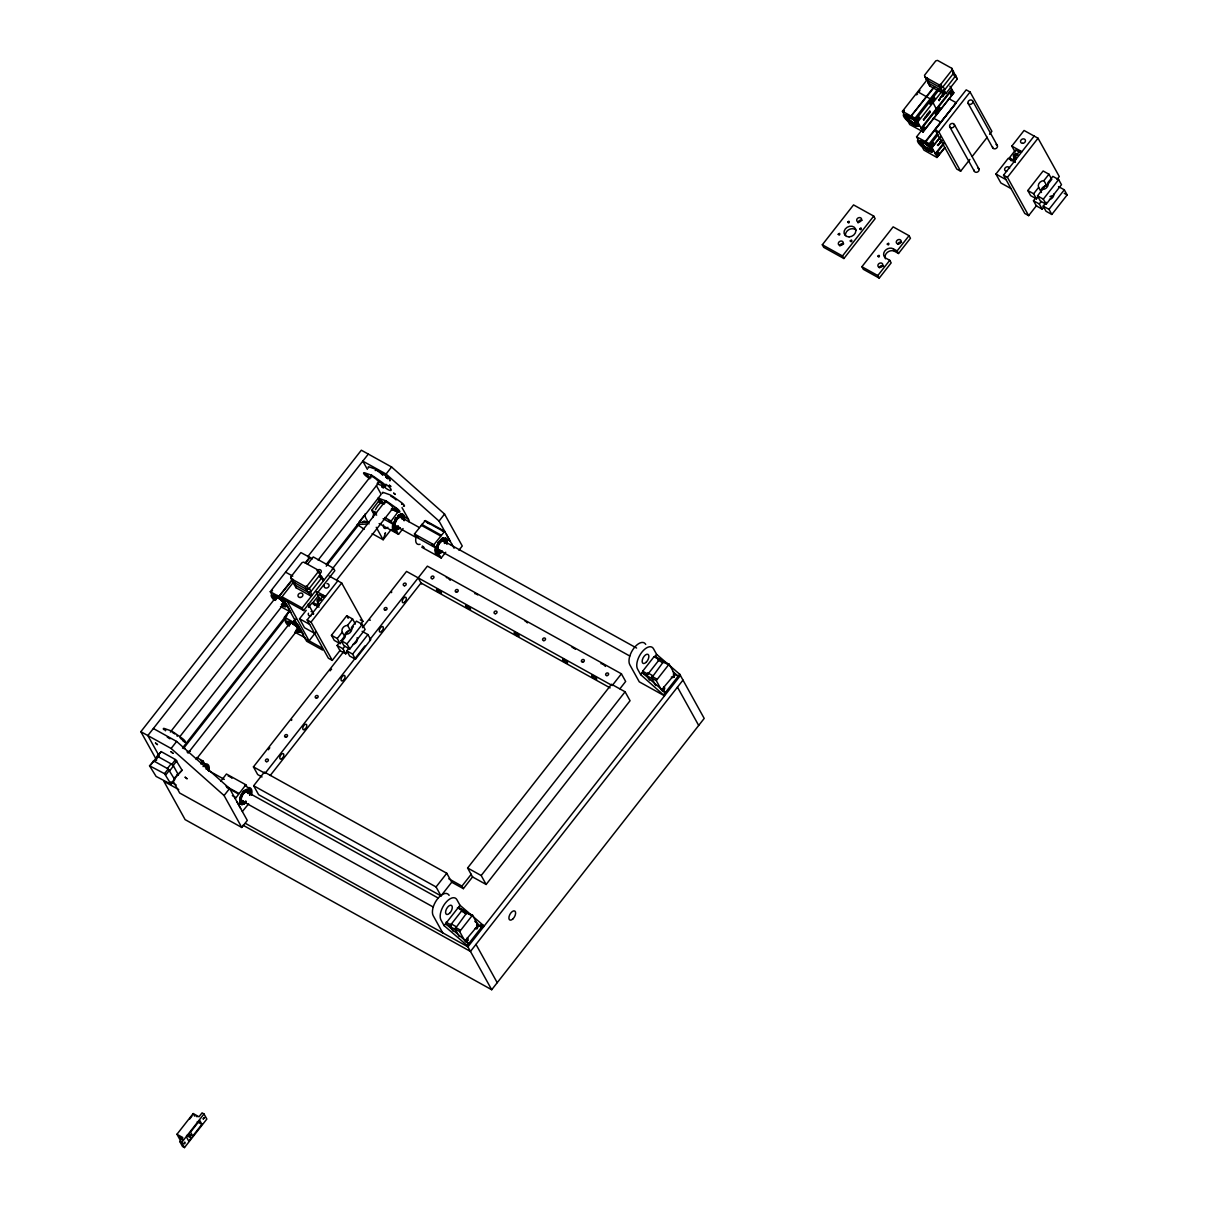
<?xml version="1.0" encoding="UTF-8"?>
<svg xmlns="http://www.w3.org/2000/svg" width="1208" height="1208" viewBox="0 0 1208 1208"><rect width="100%" height="100%" fill="white"/><g stroke="black" fill="none" stroke-linecap="round" stroke-linejoin="round"><path stroke-width="1.5" d="M275.047 598.489L273.567 596.254L273.974 597.16M906.664 116.436L905.29 116.542M920.768 142.695L919.258 140.928M941.802 140.808L940.821 141.653L941.651 140.324M393.959 525.208L393.687 523.683A7.399 3.745 -61 0 1 399.304 515.952A7.399 3.745 -61 0 1 403.079 519.259M437.221 549.836L436.571 547.466A7.399 3.745 -61 0 1 442.188 539.75A7.399 3.745 -61 0 1 445.963 543.056M436.541 552.66C438.187 549.534 437.87 552.962 439.44 552.675A7.399 3.745 -61 0 0 441.947 551.105M436.873 552.947L437.825 551.18M905.894 115.696C908.174 118.263 904.354 115.198 905.019 116.179M274.775 599.198L275.243 598.639M288.017 621.742C289.256 623.237 286.764 622.422 288.078 621.471M289.301 624.959L287.912 623.57L288.772 624.808M394.669 531.022L396.783 532.547L395.122 530.946M905.245 115.998L906.378 116.557L905.441 116.346M905.894 117.644L907.465 119.063L907.253 118.339M920.496 142.121L919.409 141.578L920.224 141.094A7.399 1.918 38.1 0 1 928.121 145.473A7.399 1.918 38.1 0 1 931.006 150.668A7.399 1.918 38.1 0 1 923.108 146.289L921.191 143.843M919.59 141.457L919.771 141.97M917.476 124.666A7.399 1.918 38.1 0 1 909.111 120.558L908.038 119.32M247.851 789.79L248.576 790.908M438.429 552.69L438.217 551.21M249.709 794.909L248.939 792.206M436.375 547.36L436.466 548.794M206.447 766.219L205.436 766.582M206.221 766.219L205.692 767.11M206.704 768.892L207.278 768.062M248.002 789.881L248.697 789.443M249.392 792.569L250.162 791.844L249.014 793.128M393.189 526.643L393.989 525.903L393.642 526.93M395.258 528.198L394.639 529.134L395.454 528.304M395.273 528.319L394.472 528.938M435.967 550.486L436.299 549.761A8.229 4.152 -61 0 1 442.777 538.979A8.229 4.152 -61 0 1 446.885 544.385M437.341 552.615L438.066 551.829L437.417 552.796M206.13 768.967L207.489 767.186L207.806 768.605M394.382 525.827L393.249 527.7M395.846 528.606L395.726 527.624M235.258 798.715L245.843 784.777L226.44 774.011L220.747 781.274M240.649 808.424L236.964 801.78M408.772 521.69L409.104 520.406L402.022 507.632M446.401 534.389L450.086 541.018L446.854 539.236M451.46 545.382L451.792 544.083M444.091 925.645L440.98 920.013A13.364 6.75 -61 0 1 445.254 903.222A13.364 6.75 -61 0 1 456.896 899.688L460.021 905.32L444.091 925.645L467.209 945.547L491.701 989.73L704.204 718.413L679.726 674.23L656.608 654.343L653.483 648.711A13.364 6.75 -61 0 0 641.841 652.229A13.364 6.75 -61 0 0 637.552 669.036L640.678 674.668L664.506 695.838L639.274 681.841L629.791 664.732A13.364 6.75 -61 0 1 634.079 647.926A13.364 6.75 -61 0 1 645.721 644.408M452.97 931.111L450.342 926.4L450.765 924.784L462.09 910.319L463.208 909.971L465.05 913.293M455.008 928.982L466.741 912.901L472.524 915.135L477.764 924.588L477.341 926.204L464.899 941.017L459.659 931.564L455.008 928.982L459.176 936.517M459.659 931.564L472.524 915.135M660.081 659.508L658.058 660.112L662.724 662.694L664.732 662.09L655.129 656.412L654.011 656.744L642.686 671.21L642.279 672.826L646.929 675.408L649.557 680.134M646.929 675.408L659.794 658.994M651.58 677.99L663.328 661.909L669.111 664.158L674.336 673.611L673.928 675.227L661.486 690.025L656.246 680.572L651.58 677.99L655.763 685.525M656.246 680.572L669.111 664.158M925.524 117.871L924.528 118.777L925.071 116.995L924.346 119.063L925.539 117.855M939.658 143.525C937.514 142.922 938.782 146.183 939.703 143.39M394.14 528.832L394.85 527.941M206.372 768.862L207.157 767.971M206.024 766.114L205.239 766.476M251.536 795.06L251.566 794.985A10.283 5.194 -61 0 0 247.564 787.752L245.843 784.777M384.688 517.477L391.166 521.056L392.796 524.151A10.283 5.194 -61 0 0 396.798 531.369L398.519 534.344L403.064 528.545M393.219 526.386L393.899 525.737M445.752 552.222L441.207 558.02L439.486 555.061A10.283 5.194 -61 0 1 435.484 547.828L433.853 544.748L444.71 531.324L425.307 520.557L414.45 533.981L416.081 537.062A10.283 5.194 -61 0 0 420.082 544.295M435.484 547.828L416.111 536.986M395.65 528.5L396.752 528.983A7.399 3.745 -61 0 0 399.259 527.413M940.639 97.35C942.633 97.244 941.379 95.598 940.624 97.365M376.654 515.091L373.423 513.294L371.762 510.304L378.965 500.656L382.196 502.452M391.166 521.056L398.368 511.422L393.521 508.734M249.497 789.79L248.531 790.651M271.936 591.195L272.51 590.35M286.1 616.729L286.9 615.718M904.248 110.487L904.143 112.027M919.409 91.264L919.967 90.419M207.278 768.937L207.323 768.152L206.991 768.937M916.495 94.858L917.567 94.028M274.533 597.522L273.763 596.118M920.843 142.665L920.375 140.898A7.399 1.918 38.1 0 1 928.288 145.277A7.399 1.918 38.1 0 1 931.157 150.472A7.399 1.918 38.1 0 1 923.259 146.093L921.583 144.145M945.215 93.258L945.562 92.352M156.632 760.134L140.853 731.686L361.328 450.206L391.588 466.998L444.559 514.064L462.256 545.986L458.949 550.214M368.304 454.087L147.844 735.551L159.23 756.102M274.08 600.165A10.283 2.673 38.1 0 1 271.906 594.683L270.275 591.678L300.898 552.584L312.404 558.791M290.735 577.046L302.06 562.581L303.797 562.143L318.157 570.116L319.863 573.181L320.06 574.691L308.735 589.157L306.998 589.595L292.638 581.637L290.735 577.046L292.638 581.637M170.358 732.078L277.402 595.408M307.663 556.782L371.656 475.076M270.275 591.678L278.912 596.48L292.049 579.719M305.171 562.958L309.535 557.386M278.912 596.48L293.046 579.327M305.7 563.079L310.063 557.492M149.535 765.796L153.839 761.01L168.199 768.967L174.752 779.598L171.083 784.294L156.104 776.427L149.535 765.796L164.514 773.664L171.083 784.294M150.154 765.691L161.177 751.618L175.537 759.59L182.106 770.221L174.284 778.088M305.216 638.685L321.132 647.503L322.536 650.055L306.636 641.237L281.993 596.797L293.559 582.029L295.114 585.125L294.737 582.392M307.451 564.302L313.234 556.918L333.408 568.122L334.827 570.674L303.601 610.553L283.412 599.349M156.889 756.419L161.177 751.618M179.66 736.88L284.378 603.169M318.127 560.089L379.795 481.358M140.853 731.686L171.128 748.477L176.64 741.44L229.596 788.507L247.293 820.428L241.781 827.465L179.69 793.022L173.318 781.531M367.353 469.323L362.793 461.124L386.077 474.034L391.588 466.998M290.932 578.572L305.292 586.529L307.028 586.091L318.368 571.626L318.157 570.116M288.244 625.699A10.283 2.673 38.1 0 1 286.054 620.217L284.439 617.212L289.905 610.236M364.106 515.665L358.746 522.505L368.863 522.067M182.483 748.009L289.24 611.716M326.371 564.317L380.913 494.691M183.405 748.552L285.586 618.088M326.236 566.205L358.746 524.695M164.514 773.664L168.199 768.967M157.508 756.314L171.868 764.286L175.537 759.59M165.843 774.841L169.513 770.145M178.422 774.902L173.197 765.464L176.866 760.768M294.133 583.177L294.329 584.702L308.689 592.66L310.426 592.222L321.766 577.756L320.784 575.808L321.147 578.541L319.456 575.476M187.995 753.158L290.388 622.437M332.291 568.953L385.805 500.61M303.601 610.553L302.181 607.986L333.408 568.122M284.439 617.212L293.076 622.014L295.265 619.221M293.076 622.014L295.794 619.342M314.593 633.324L304.507 627.722L299.554 618.783L306.228 610.266M308.463 607.413L311.8 603.154L319.003 607.156M174.465 779.085L178.15 774.388L177.032 774.57M170.464 784.385L174.133 779.704M177.818 775.008L182.106 770.221M314.729 605.54L313.068 602.535L319.184 594.714L323.548 597.13M313.068 602.535L318.882 605.752L317.462 603.2L323.593 595.393M196.134 759.439L298.527 628.719M336.926 579.689L392.781 508.387M340.218 650.236L332.276 660.383L328.395 658.224L307.164 619.915L337.787 580.822M332.276 660.383L311.045 622.075L341.668 582.981L329.135 576.02M200.875 764L203.155 761.1L196.678 757.507M391.105 529.572L383.147 539.734L372.109 533.619M393.536 527.73L394.382 525.45M316.028 631.965L309.097 640.829L287.293 601.509M352.57 618.964L347.572 625.351A5.149 4.228 -29 0 0 342.257 632.131L345.095 637.235L340.097 643.622L334.269 640.391L331.445 635.287L346.741 615.733L352.57 618.964L355.394 624.068M340.097 643.622L337.258 638.519L342.257 632.131M347.753 651.278L345.76 653.83L339.931 650.599L337.108 645.495L339.282 642.701M344.748 635.725L349.127 630.138M341.139 640.663L346.137 634.275A5.149 4.228 -29 0 0 351.452 627.511L356.451 621.123L362.264 624.355L365.103 629.459L349.791 648.998L343.978 645.767L341.139 640.663L346.968 643.894L349.791 648.998M344.778 636.163A5.149 4.228 -29 0 1 350.396 630.455L353.4 626.635M241.781 827.465L224.084 795.543L229.596 788.507M454.087 548.236L439.048 521.101L444.559 514.064M360.633 624.174L362.898 621.289L341.668 582.981M345.76 653.83L342.921 648.726L344.929 646.174M346.968 643.894L362.264 624.355M262.045 776.97L257.682 774.555L253.438 766.884L343.902 651.384M362.46 627.692L406.537 571.414L612.23 685.525L621.41 673.807L427.375 566.144L369.467 640.074M362.113 631.331L367.927 634.562L370.765 639.666L355.454 659.221L349.641 655.989L346.802 650.885L348.81 648.319M355.454 659.221L352.63 654.117L367.927 634.562M435.59 549.987C435.197 553.309 438.429 549.187 436.616 548.749M249.301 791.587L249.981 790.757M253.65 785.759L264.371 772.063L446.779 873.263L451.732 882.202L441.011 895.883L258.618 794.683L253.65 785.759L436.058 886.944L441.011 895.883M364.831 645.993L265.081 773.346L253.438 766.884M270.23 775.491L421.018 582.981L610.131 687.896M248.652 803.864L242.34 811.489M949.926 86.161L953.852 92.759L923.229 131.853L909.79 124.575L908.129 121.57A10.283 2.673 38.1 0 1 904.052 114.292L902.436 111.287L927.578 79.184M928.484 80.649L928.076 82.944L929.783 86.01L944.143 93.982C943.901 96.006 942.572 95.674 943.961 94.028M902.436 111.287L911.074 116.089L932.938 88.169M911.074 116.089L934.569 86.885M924.679 76.814L939.039 84.787L940.775 84.349L952.115 69.883L951.904 68.373L937.544 60.4L935.807 60.838L924.482 75.304L926.385 79.879L940.745 87.852L942.482 87.414L953.807 72.948L951.904 68.373M911.602 116.21L915.09 118.142L938.057 88.818M923.229 131.853L916.147 119.079L939.114 89.77M917.612 122.189L941.908 91.43M822.316 244.771L853.543 204.907L873.731 216.096L875.136 218.648L843.909 258.527L823.72 247.338L822.316 244.771L842.489 255.975L843.909 258.527M928.076 82.944L942.436 90.917L944.173 90.479L955.513 76.013L952.115 69.883M943.539 93.273L945.879 93.544L957.204 79.079L955.301 74.488M921.009 128.32L951.617 89.226M921.538 128.788L952.161 89.694M945.049 147.618L936.895 157.478L923.939 150.109L922.278 147.104A10.283 2.673 38.1 0 1 918.216 139.826L916.585 136.836L922.051 129.845M922.746 131.929L953.852 92.759M925.222 141.623L956.374 102.65L925.751 141.744L916.585 136.836M969.903 159.396L960.647 171.219L956.766 169.06L934.962 129.724L966.204 89.86L970.084 92.004L991.889 131.34L989.563 134.284M925.751 141.744L929.254 143.677L937.997 132.518M960.647 171.219L938.842 131.883L970.084 92.004M842.489 255.975L873.731 216.096M937.393 157.387L930.311 144.628L937.967 134.843M931.761 147.723L939.416 137.954M932.002 147.693L940.76 136.519M935.158 153.854L943.901 142.68M935.687 154.322L944.445 143.163M936.895 157.478L944.55 147.693M176.957 1134.282L193.174 1113.565L199.003 1116.781L202.068 1112.87L204.001 1113.957L206.84 1119.061L184.477 1147.6L182.544 1146.528L179.705 1141.409L182.77 1137.513L176.957 1134.282L179.781 1139.386M189.671 1119.031L191.981 1116.101M861.893 266.742L893.135 226.862L909.035 235.696L910.455 238.248L898.51 253.499L894.63 251.339L893.225 248.788A6.176 5.074 -29 0 0 884.89 250.887A6.176 5.074 -29 0 0 885.872 258.165L889.752 260.324L891.172 262.876L879.228 278.127L863.312 269.293L861.893 266.742L877.808 275.56L879.228 278.127M184.477 1147.6L181.653 1142.496L204.001 1113.957M191.196 1138.027L188.75 1141.152L186.576 1137.211L189.022 1134.085L191.196 1138.027L186.545 1135.445M192.736 1136.064L201.917 1124.331L199.743 1120.405L190.547 1132.138L192.736 1136.064L189.626 1134.342M877.808 275.56L889.752 260.324M898.51 253.499L897.106 250.932L909.035 235.696M972.214 156.436L987.253 137.244M1015.128 152.072L1011.821 146.108L1024.067 130.479L1038.034 138.225L1059.28 176.534L1057 179.433M436.058 886.944L446.779 873.263M1010.975 188.569L1000.888 182.982L995.92 174.043L1008.182 158.399L1015.384 162.4M1011.111 160.785L1009.435 157.78L1015.566 149.958L1019.93 152.374M1009.435 157.78L1015.264 161.011L1013.844 158.459L1019.975 150.638M1036.6 205.496L1028.657 215.628L1024.777 213.469L1003.546 175.16L1034.154 136.066M1028.657 215.628L1007.427 177.319L1038.034 138.225M467.602 867.993L611.52 684.256L625.095 691.791L630.063 700.731L486.144 884.467L472.554 876.933L467.602 867.993L481.192 875.528L486.144 884.467M472.645 876.812L463.374 888.665L461.954 886.113L471.241 874.26M619.915 688.786L625.653 681.463L621.41 673.807M481.192 875.528L625.095 691.791M640.678 674.668L642.203 672.705L665.336 692.607L662.15 690.84M656.608 654.343L655.068 656.291L657.786 658.632M1038.472 196.315L1036.464 198.867L1030.65 195.636L1027.812 190.532L1043.123 170.977L1048.952 174.209L1051.775 179.328L1046.777 185.715A5.149 4.228 -29 0 0 1041.16 191.408M1036.464 198.867L1033.64 193.763L1038.638 187.376A5.149 4.228 -29 0 1 1043.938 180.596L1048.952 174.209M1044.135 206.523L1042.127 209.09L1036.313 205.858L1033.474 200.739L1035.664 197.946M1042.519 189.52A5.149 4.228 -29 0 0 1047.819 182.755L1052.832 176.368L1058.646 179.599L1061.485 184.703L1046.173 204.243L1040.345 201.026L1037.521 195.907L1045.509 185.383M1042.127 209.09L1039.303 203.971L1041.296 201.419M1046.173 204.243L1043.335 199.139L1058.646 179.599M1058.495 186.576L1064.308 189.807L1067.147 194.911L1051.836 214.465L1046.007 211.234L1043.184 206.13L1046.188 202.295M467.209 945.547L483.14 925.207L460.021 905.32M663.796 694.555L679.726 674.23M680.421 675.514L467.919 946.815L245.405 823.358M1051.836 214.465L1048.997 209.362L1064.308 189.807M682.973 680.104L470.471 951.421L243.004 825.215M385.126 533.513L385.488 532.819L383.147 539.734L376.247 527.292M436.224 551.407L435.559 549.157M206.961 768.031L206.523 768.907M248.697 790.319L247.927 790.168M907.993 119.486L907.57 118.414M938.978 100.007C937.921 98.467 939.688 102.136 939.295 100.007M923.667 119.562C922.489 118.097 924.694 121.51 923.818 119.668M436.511 549.564L436.299 549.761A8.229 4.152 -61 0 0 442.732 551.482M249.875 792.735L249.044 791.995L250.056 790.968L250.524 793.112A8.698 4.394 -61 0 0 249.226 789.171M205.526 767.231L206.855 765.978L205.783 765.208M274.065 595.74C273.567 597.281 272.691 596.405 274.624 597.341M906.529 118.293L907.631 118.731M275.877 599.712L274.563 598.458L276.043 599.515M393.581 525.208L393.868 523.789A7.399 3.745 -61 0 1 399.501 516.058A7.399 3.745 -61 0 1 403.276 519.365M393.612 525.193L394.593 525.737M436.315 549.459L436.043 550.516M201.585 762.308L204.877 764.075A10.283 5.194 -61 0 1 208.878 771.293M248.41 791.014L246.628 789.594A7.399 3.745 -61 0 0 240.12 799.213A7.399 3.745 -61 0 0 245.783 801.191M663.887 690.372L663.856 689.104L663.268 690.372M468.145 913.067L466.137 913.686L461.471 911.089L463.494 910.485L467.858 912.553M294.329 584.702L296.036 587.768L310.396 595.725L312.132 595.287L310.426 592.222M938.042 112.389L931.459 99.539L917.733 91.748M285.45 602.581L284.001 599.47L279.456 596.586M291.083 612.245L280.513 606.552M305.231 637.779L294.677 632.101M157.176 756.918L158.278 756.752L154.609 761.433L153.22 761.1M247.776 789.624L246.825 789.715A7.399 3.745 -61 0 0 240.317 799.334A7.399 3.745 -61 0 0 245.979 801.297M367.338 524.03L357.206 524.468L364.227 529.24M919.439 141.517L920.209 141.985M405.329 517.054L407.685 518.866M288.923 624.611L288.063 622.407M201.087 760.693L202.431 762.218M917.204 126.115L918.729 125.874A8.698 2.25 38.1 0 1 912.463 123.79A8.698 2.25 38.1 0 1 905.29 116.919M941.062 122.204L933.331 118.082M166.009 729.934L164.832 729.662L165.451 730.795M180.354 738.284L183.933 741.048L182.77 740.791M196.224 1116.343L197.176 1116.751M422.287 546.016L423.948 547.617L423.087 546.514M437.809 554.638L439.486 556.239L438.61 555.121M174.526 759.696L175.689 760.466M394.729 529.587L395.258 529.784A8.698 4.394 -61 0 1 393.37 528.515M906.03 117.433L907.45 118.837M920.179 142.967L921.145 143.51M923.742 142.016A8.229 2.129 38.1 0 0 920.013 143.012L921.402 143.873M273.718 598.02L274.548 598.609M288.033 623.358L289.392 624.174M953.61 71.438L952.825 71L953.203 73.733L954.894 76.799L954.531 74.066M948.642 98.543L955.845 102.529M1011.821 146.108L1021.908 151.71M1013.844 158.459L1015.792 159.532M1064.233 193.31L1067.147 194.911M934.962 129.724L938.842 131.883M1003.546 175.16L1007.427 177.319M1027.812 190.532L1033.64 193.763M1037.521 195.907L1043.335 199.139M995.92 174.043L1006.022 179.63M1033.474 200.739L1039.303 203.971M1043.184 206.13L1048.997 209.362M893.225 248.788L897.106 250.932M424.416 520.829L443.819 531.596M421.652 524.347L441.056 535.114M378.572 501.592L383.419 504.28M391.513 508.764L397.976 512.358M421.26 525.269L440.663 536.035M654.011 656.744L658.677 659.326M663.328 661.909L667.979 664.491M401.147 517.417L419.251 527.473M443.955 541.169L636.586 648.047M673.43 673.536L678.186 676.178L672.75 671.497M371.762 510.304L376.609 512.992M414.45 533.981L433.853 544.748M383.117 518.685L392.826 524.061M395.967 526.295L415.718 537.258M437.13 549.127L629.761 656.004M379.116 523.577L398.519 534.344M421.803 547.254L441.207 558.02M642.686 671.21L647.337 673.792M652.003 676.374L656.654 678.956M319.078 572.743L319.863 573.181M320.06 577.53L323.261 579.312L323.457 580.822L321.766 577.756M285.586 572.139L292.789 576.125M316.889 591.663L325.541 596.465M360.316 619.855L362.898 621.289M317.462 603.2L319.41 604.287M281.993 596.797L302.181 607.986M273.884 597.341L272.978 595.438A8.698 2.25 38.1 0 1 274.503 595.182M307.164 619.915L311.045 622.075M331.445 635.287L337.258 638.519M299.554 618.783L309.641 624.385M337.108 645.495L342.921 648.726M346.802 650.885L352.63 654.117M293.604 622.135L298.165 625.004L303.54 634.713M288.048 622.875L286.945 621.516M448.802 878.805L461.954 886.113M451.852 882.278L463.374 888.665M153.356 728.515L176.64 741.44M463.208 909.971L458.557 907.389L465.291 913.127M457.424 907.736L462.09 910.319M466.741 912.901L471.407 915.483M207.852 770.236L224.326 779.371M247.368 792.161L438.353 898.118M480.693 924.739L483.849 926.491L483.14 925.207M476.843 924.528L481.599 927.17L474.804 921.311M226.092 786.317L239.018 793.49M227.028 787.631L238.353 793.913M232.359 795.634L235.59 797.431M242.189 801.025L433.174 906.981M446.099 922.202L450.765 924.784M455.416 927.366L460.067 929.949M450.342 926.4L445.692 923.818L468.749 943.584L465.563 941.832M170.796 781.969L176.172 784.958M178.724 789.549L163.88 781.319L185.126 819.628L491.701 989.73M197.266 1121.749L201.917 1124.331M182.212 1139.763L179.69 1137.09L182.997 1139.204M179.705 1141.409L181.653 1142.496M436.677 552.841L438.142 553.581A8.698 4.394 -61 0 1 437.054 553.204M394.925 529.693L394.186 529.27M921.372 144.235L920.919 143.843M443.366 530.946L442.309 530.871M380.309 523.623L381.215 523.683M273.778 596.797L273.023 596.375M229.127 776.125L228.221 776.065M369.859 478.791L366.794 476.616A4.107 1.072 38.1 0 1 363.774 473.627A4.107 1.072 38.1 0 1 364.68 472.826L370.478 474.865A7.792 2.023 38.1 0 1 374.812 477.266L382.498 482.702A4.107 1.072 38.1 0 1 385.503 485.691A4.107 1.072 38.1 0 1 384.597 486.507L378.799 484.453A7.792 2.023 38.1 0 1 377.153 483.729M384.023 504.34L380.943 502.166A4.107 1.072 38.1 0 1 377.923 499.176A4.107 1.072 38.1 0 1 378.844 498.36L384.642 500.399A7.792 2.023 38.1 0 1 388.961 502.8L396.647 508.236A4.107 1.072 38.1 0 1 399.667 511.226A4.107 1.072 38.1 0 1 398.761 512.041L392.947 510.002A7.792 2.023 38.1 0 1 391.301 509.263M244.65 784.747L245.752 785.804M915.09 118.142L916.147 119.079M929.254 143.677L930.311 144.628M386.077 474.034L439.048 521.101M289.376 609.179L286.311 604.106M171.128 748.477L224.084 795.543M171.868 764.286L173.197 765.464M175.522 760.406L174.933 760.421M206.825 765.842L206.523 765.63A8.698 4.394 -61 0 0 205.451 765.117M401.675 503.645L402.173 504.325L401.569 503.54M907.842 119.683L908.945 120.755A7.399 1.918 38.1 0 0 916.857 125.134A7.399 1.918 38.1 0 0 913.973 119.939A7.399 1.918 38.1 0 0 906.06 115.545M906.393 116.512L906.226 115.349A7.399 1.918 38.1 0 1 911.089 117.403M907.525 119.365L905.985 117.508M907.359 119.562L905.834 117.705M921.674 144.9L920.134 143.042M921.523 145.096L919.983 143.239M274.775 599.062L273.839 597.885M274.624 599.259L273.672 598.081M426.937 522.475L429.187 523.728M1043.938 180.596L1046.777 185.715M1038.638 187.376L1041.477 192.48M972.682 101.034A2.567 2.114 -29 0 1 970.024 104.417A2.567 2.114 -29 0 1 968.439 101.11A2.567 2.114 -29 0 1 972.682 101.034L997.31 145.473M955.513 76.013L957.204 79.079M968.091 103.344L992.719 147.769M943.086 86.629L944.792 89.694L941.666 90.479L939.96 87.414M940.775 84.349L942.482 87.414M944.173 90.479L945.879 93.544M939.039 84.787L940.745 87.852M942.436 90.917L944.143 93.982M954.305 124.484A2.567 2.114 -29 0 1 951.662 127.867A2.567 2.114 -29 0 1 950.077 124.56A2.567 2.114 -29 0 1 954.305 124.484L978.948 168.924M949.715 126.795L974.343 171.234M677.462 687.141L698.692 725.449M376.443 485.737L381.003 493.951M418.179 577.877L421.577 584.008M369.014 523.955L365.903 518.323A13.364 6.75 -61 0 1 365.118 513.868M346.741 615.733L348.161 618.285M321.554 576.246L323.261 579.312M318.368 571.626L320.06 574.691M347.572 625.351L350.396 630.455M316.269 592.358L320.392 599.802M309.339 588.371L311.045 591.437L307.919 592.237L306.213 589.172M307.028 586.091L308.735 589.157M305.292 586.529L306.998 589.595M308.689 592.66L310.396 595.725M308.221 603.985L313.702 613.86M475.982 944.384L497.213 982.678M442.702 932.818L433.219 915.709A13.364 6.75 -61 0 1 436.873 899.734A13.364 6.75 -61 0 1 448.455 894.464M203.155 761.1L204.816 764.105M193.174 1113.565L194.594 1116.116M929.783 86.01L926.793 77.584L926.385 79.879M295.824 586.242L296.036 587.768M919.167 141.729L919.288 140.596A8.698 2.25 38.1 0 0 919.197 141.261M250.298 792.176L250.328 793.007A8.698 4.394 -61 0 0 249.029 789.066M1016.472 157.282A2.31 1.903 -29 0 1 1013.542 156.632A2.31 1.903 -29 0 1 1014.826 153.854A2.31 1.903 -29 0 1 1017.71 154.624M1014.146 157.599A2.31 1.903 -29 0 1 1017.8 155.168M1006.747 171.249A2.567 2.114 -29 0 1 1004.633 169.256A2.567 2.114 -29 0 1 1007.019 166.825A2.567 2.114 -29 0 1 1009.556 168.395M1053.799 194.035A5.149 4.228 -29 0 1 1049.48 199.562M1049.903 196.572A5.149 4.228 -29 0 1 1052.44 195.923M977.619 167.912A2.567 2.114 -29 0 1 978.993 170.419A2.567 2.114 -29 0 1 976.079 172.306A2.567 2.114 -29 0 1 974.192 170.117M858.103 222.967A2.567 2.114 -29 0 1 862.089 220.384M839.741 245.843A2.567 2.114 -29 0 1 843.712 243.835M845.479 235.56A6.176 5.074 -29 0 1 849.179 229.49A6.176 5.074 -29 0 1 856.125 230.199M931.413 148.373A8.229 2.129 38.1 0 1 929.314 150.713A8.229 2.129 38.1 0 1 920.013 143.012M925.419 143.042A8.229 2.129 38.1 0 1 927.155 144.28A8.698 2.25 38.1 0 0 925.388 142.861M932.561 149.732A8.698 2.25 38.1 0 1 929.239 150.849A8.698 2.25 38.1 0 1 920.285 143.692M919.439 142.453A8.698 2.25 38.1 0 1 919.122 140.777M920.647 140.536A8.698 2.25 38.1 0 1 923.607 141.774M933.12 150.532A8.698 2.25 38.1 0 1 927.668 149.701A8.698 2.25 38.1 0 1 919.59 142.257M922.142 140.792A8.698 2.25 38.1 0 1 923.758 141.578M918.065 124.001A8.229 2.129 38.1 0 1 911.572 123.02A8.229 2.129 38.1 0 1 905.864 115.228M906.785 115.304A8.229 2.129 38.1 0 1 917.265 122.823M904.898 115.923A8.698 2.25 38.1 0 1 904.973 115.243M907.842 115.44A8.698 2.25 38.1 0 1 909.458 116.24M913.052 118.641A8.698 2.25 38.1 0 1 917.567 122.959M918.412 124.198A8.698 2.25 38.1 0 1 918.805 125.194M914.396 124.681A8.698 2.25 38.1 0 1 905.441 116.723M905.049 115.726A8.698 2.25 38.1 0 1 905.124 115.047M907.993 115.243A8.698 2.25 38.1 0 1 909.609 116.043M914.954 119.879A8.698 2.25 38.1 0 1 917.718 122.763M914.124 119.743A7.399 1.918 38.1 0 1 917.536 124.092M897.695 244.348A2.567 2.114 -29 0 1 901.681 242.34M879.333 267.798A2.567 2.114 -29 0 1 883.758 266.153M885.449 258.799A6.176 5.074 -29 0 1 887.412 252.321A6.176 5.074 -29 0 1 894.63 251.339M995.996 144.462A2.567 2.114 -29 0 1 997.37 146.968A2.567 2.114 -29 0 1 994.456 148.841A2.567 2.114 -29 0 1 992.568 146.666M372.925 517.492A13.364 6.75 -61 0 1 374.555 511.543M375.462 509.655A13.364 6.75 -61 0 1 380.852 502.77M387.904 527.292A6.176 3.111 -61 0 1 383.449 524.921M362.491 522.52A1.797 1.48 -29 0 1 365.888 522.52M663.781 687.005A1.797 1.48 -29 0 1 664.46 689.073A1.797 1.48 -29 0 1 661.999 689.904M673.385 674.457A1.797 1.48 -29 0 1 674.139 676.737A1.797 1.48 -29 0 1 671.346 677.054M268.508 749.745A3.08 1.555 -61 0 1 268.871 749.02M269.308 748.356A3.08 1.555 -61 0 1 269.822 747.812M291.475 720.421A3.08 1.555 -61 0 1 291.838 719.696M330.116 670.833A3.08 1.555 -61 0 1 330.554 670.168M331.067 669.625A3.08 1.555 -61 0 1 331.596 669.202M369.859 620.338A3.08 1.555 -61 0 1 370.388 620.097M391.347 592.645A3.08 1.555 -61 0 1 391.8 591.98M446.296 577.5A3.08 0.8 38.1 0 1 447.337 577.937M448.621 578.783A3.08 0.8 38.1 0 1 449.24 579.296M449.784 579.825A3.08 0.8 38.1 0 1 450.222 580.323M474.85 593.732A3.08 0.8 38.1 0 1 475.876 593.808M476.45 594.079A3.08 0.8 38.1 0 1 477.719 594.94M524.952 621.003A3.08 0.8 38.1 0 1 525.586 621.38M526.235 621.848A3.08 0.8 38.1 0 1 527.398 622.875M572.064 647.443A3.08 0.8 38.1 0 1 573.468 647.911M574.102 648.288A3.08 0.8 38.1 0 1 575.37 649.27M600.98 663.705A3.08 0.8 38.1 0 1 603.849 664.913M604.468 665.412A3.08 0.8 38.1 0 1 605.45 666.439M316.889 570.735A2.567 2.114 -29 0 1 320.815 570.191A2.567 2.114 -29 0 1 319.743 573.709M289.301 625.925A8.229 2.129 38.1 0 1 289.301 621.848A8.229 2.129 38.1 0 1 299.267 629.549A8.229 2.129 38.1 0 1 295.809 630.954M290.011 624.068A5.3 1.374 38.1 0 1 292.2 623.479A5.3 1.374 38.1 0 1 297.697 628.009A5.3 1.374 38.1 0 1 296.443 629.398M290.222 624.023A5.149 1.329 38.1 0 1 292.351 623.434A5.149 1.329 38.1 0 1 297.681 627.843A5.149 1.329 38.1 0 1 296.473 629.187M300.369 631.512A8.229 2.129 38.1 0 1 296.126 630.561M289.603 625.548A8.229 2.129 38.1 0 1 287.338 621.456M290.056 621.637A8.229 2.129 38.1 0 1 291.596 622.392M293.272 623.419A8.229 2.129 38.1 0 1 294.994 624.672A8.698 2.25 38.1 0 0 293.242 623.253M296.639 626.031A8.229 2.129 38.1 0 1 300.067 629.927M300.188 632.101A8.698 2.25 38.1 0 1 296.247 630.803M288.138 624.083A8.698 2.25 38.1 0 1 286.9 621.848M289.844 621.365A8.698 2.25 38.1 0 1 291.46 622.165M298.346 627.481A8.698 2.25 38.1 0 1 300.414 630.123M298.014 631.391A8.698 2.25 38.1 0 1 296.398 630.606M289.995 621.169A8.698 2.25 38.1 0 1 291.611 621.969M293.393 623.056A8.698 2.25 38.1 0 1 295.22 624.37M299.72 628.689A8.698 2.25 38.1 0 1 300.566 629.927M288.908 621.531A7.399 1.918 38.1 0 1 297.848 627.722A7.399 1.918 38.1 0 1 296.881 630.621M298.482 628.115A7.399 1.918 38.1 0 1 297.032 630.425M289.059 621.335A7.399 1.918 38.1 0 1 296.126 625.668M275.152 600.391A8.229 2.129 38.1 0 1 275.137 596.314A8.229 2.129 38.1 0 1 285.118 604.015A8.229 2.129 38.1 0 1 281.66 605.419M275.847 598.534A5.3 1.374 38.1 0 1 278.051 597.93A5.3 1.374 38.1 0 1 283.533 602.475A5.3 1.374 38.1 0 1 282.294 603.864M276.058 598.473A5.149 1.329 38.1 0 1 278.187 597.9A5.149 1.329 38.1 0 1 283.518 602.309A5.149 1.329 38.1 0 1 282.31 603.653M281.962 605.027A8.229 2.129 38.1 0 0 286.296 605.691A8.229 2.129 38.1 0 0 282.491 600.497A8.698 2.25 38.1 0 1 285.42 603.336M274.291 598.67A8.229 2.129 38.1 0 1 274.639 595.68M275.907 596.103A8.229 2.129 38.1 0 1 280.845 599.123A8.698 2.25 38.1 0 0 275.681 595.831M286.266 604.589A8.698 2.25 38.1 0 1 282.098 605.253M275.213 599.953A8.698 2.25 38.1 0 1 272.736 596.314M272.812 595.635A8.698 2.25 38.1 0 1 274.337 595.378M283.865 605.857A8.698 2.25 38.1 0 1 282.249 605.072M275.364 599.757A8.698 2.25 38.1 0 1 272.887 596.118M282.793 600.27A8.698 2.25 38.1 0 1 285.571 603.139M273.914 595.937A7.399 1.918 38.1 0 1 283.699 602.188A7.399 1.918 38.1 0 1 281.343 604.408M318.202 602.248A2.31 1.903 -29 0 1 317.991 598.881A2.31 1.903 -29 0 1 321.449 599.847M317.719 602.112A2.31 1.903 -29 0 1 320.709 599.651M326.975 583.615A2.567 2.114 -29 0 1 329.014 586.001A2.567 2.114 -29 0 1 325.843 588.054A2.567 2.114 -29 0 1 324.348 585.306M311.075 611.535A2.567 2.114 -29 0 1 312.993 614.298M311 615.914A2.567 2.114 -29 0 1 308.448 613.241M357.115 637.718A5.149 4.228 -29 0 1 353.098 644.317M440.029 550.304A5.3 2.673 -61 0 1 437.885 546.982A5.3 2.673 -61 0 1 441.856 541.124A5.3 2.673 -61 0 1 444.695 543.419M439.954 550.093A5.149 2.597 -61 0 1 437.87 546.877A5.149 2.597 -61 0 1 441.72 541.184A5.149 2.597 -61 0 1 444.484 543.419M440.512 540.127A8.229 4.152 -61 0 1 446.809 542.317M440.935 552.358A8.229 4.152 -61 0 1 439.561 553.007M438.323 553.158A8.229 4.152 -61 0 1 437.024 545.291M437.976 543.374A8.229 4.152 -61 0 1 439.168 541.607M445.812 538.194A8.698 4.394 -61 0 1 447.111 542.135M436.254 552.313A8.698 4.394 -61 0 1 436.073 547.315M437.779 543.238A8.698 4.394 -61 0 1 439.033 541.38M440.452 539.81A8.698 4.394 -61 0 1 443.396 537.968M445.616 538.089A8.698 4.394 -61 0 1 446.915 542.03M442.204 551.467A8.698 4.394 -61 0 1 440.724 552.63M437.945 553.475A8.698 4.394 -61 0 1 435.877 547.209M441.751 538.541A8.698 4.394 -61 0 1 443.2 537.862M436.964 545.608A7.399 3.745 -61 0 1 442.611 539.402A7.399 3.745 -61 0 1 445.767 542.951M441.751 550.984A7.399 3.745 -61 0 1 439.259 552.569M400.044 527.79A8.229 4.152 -61 0 1 393.733 526.175A8.229 4.152 -61 0 1 400.09 515.288A8.229 4.152 -61 0 1 404.197 520.693M398.232 526.205A5.3 2.673 -61 0 1 395.076 524.438A5.3 2.673 -61 0 1 398.262 518.051A5.3 2.673 -61 0 1 401.977 518.7M398.127 526.009A5.149 2.597 -61 0 1 395.061 524.302A5.149 2.597 -61 0 1 398.142 518.111A5.149 2.597 -61 0 1 401.751 518.73M397.825 516.45A8.229 4.152 -61 0 1 403.804 520.482M399.667 527.579A8.229 4.152 -61 0 1 393.672 523.547M394.336 521.599A8.229 4.152 -61 0 1 396.481 517.93M397.764 516.133A8.698 4.394 -61 0 1 403.925 515.408M404.363 516.752A8.698 4.394 -61 0 1 404.091 520.391M399.712 527.896A8.698 4.394 -61 0 1 396.768 529.738M395.454 529.904A8.698 4.394 -61 0 1 393.113 527.277M395.091 519.561A8.698 4.394 -61 0 1 396.345 517.704M397.568 516.027A8.698 4.394 -61 0 1 403.895 520.286M399.516 527.79A8.698 4.394 -61 0 1 396.571 529.633M394.895 519.44A8.698 4.394 -61 0 1 396.149 517.583M399.063 527.307A7.399 3.745 -61 0 1 396.571 528.878M229.716 776.804A10.283 5.194 -61 0 1 231.951 778.314M246.16 802.459A8.229 4.152 -61 0 1 239.848 801.372A8.229 4.152 -61 0 1 245.254 790.545A8.229 4.152 -61 0 1 250.615 793.52M243.457 801.281A5.3 2.673 -61 0 1 242.431 795.075A5.149 2.597 -61 0 1 247.867 793.399M248.078 793.369A5.3 2.673 -61 0 0 242.431 795.075A5.149 2.597 -61 0 0 243.367 801.085M248.999 789.579A8.229 4.152 -61 0 1 249.905 795.151M245.768 802.248A8.229 4.152 -61 0 1 239.954 802.942M239.773 798.216A8.229 4.152 -61 0 1 246.704 789.368M245.813 802.565A8.698 4.394 -61 0 1 244.333 803.728M242.883 804.407A8.698 4.394 -61 0 1 239.667 803.29M242.446 792.357A8.698 4.394 -61 0 1 243.88 790.802M245.617 802.459A8.698 4.394 -61 0 1 241.358 804.452M240.271 804.075A8.698 4.394 -61 0 1 239.471 803.184M203.035 766.551A8.229 4.152 -61 0 1 207.927 769.843M205.269 765.54A8.229 4.152 -61 0 1 207.534 769.617M207.338 766.385A8.698 4.394 -61 0 1 207.836 769.436M207.142 766.28A8.698 4.394 -61 0 1 207.64 769.33M163.684 729.602A4.107 1.072 38.1 0 1 164.424 728.515L170.222 730.553A7.792 2.023 38.1 0 1 174.556 732.954L182.242 738.39A4.107 1.072 38.1 0 1 185.247 741.38A4.107 1.072 38.1 0 1 184.341 742.195M167.278 737.152A7.792 2.023 38.1 0 1 168.018 737.559M168.41 737.786A7.792 2.023 38.1 0 1 169.966 738.828M172.231 732.395A5.225 1.359 38.1 0 1 172.699 732.637M173.454 733.06A5.225 1.359 38.1 0 1 174.767 733.936M176.942 735.808A5.225 1.359 38.1 0 1 177.334 736.231M403.351 506.182A4.107 1.072 38.1 0 0 404.257 505.367A4.107 1.072 38.1 0 0 401.237 502.377L393.566 496.941A7.792 2.023 38.1 0 0 389.233 494.54L383.434 492.502A4.107 1.072 38.1 0 0 382.604 493.438M390.803 496.201A5.225 1.359 38.1 0 1 396.088 499.931M384.959 503.177A5.225 1.359 38.1 0 1 386.575 502.211A5.225 1.359 38.1 0 1 391.981 506.348A5.225 1.359 38.1 0 1 391.951 508.523M389.61 480.754A4.107 1.072 38.1 0 0 389.973 479.621A4.107 1.072 38.1 0 0 387.089 476.843L379.403 471.407A7.792 2.023 38.1 0 0 375.069 469.006L369.271 466.952A4.107 1.072 38.1 0 0 368.531 468.04M375.205 470.501A5.225 1.359 38.1 0 1 376.262 470.516M377.545 471.075A5.225 1.359 38.1 0 1 380.384 472.992M381.003 473.506A5.225 1.359 38.1 0 1 381.924 474.397M382.362 474.88A5.225 1.359 38.1 0 1 382.694 475.272M370.916 477.824A5.225 1.359 38.1 0 1 372.411 476.677A5.225 1.359 38.1 0 1 377.998 481.011A5.225 1.359 38.1 0 1 377.424 482.883M385.85 484.242A6.176 1.601 38.1 0 1 390.788 490.524A6.176 1.601 38.1 0 1 382.226 484.831M187.013 751.965A13.364 6.75 -61 0 1 190.245 751.346M182.906 747.118A13.364 6.75 -61 0 1 185.232 748.975M448.757 894.811A13.364 6.75 -61 0 1 449.134 895.385M467.194 937.997A1.797 1.48 -29 0 1 467.874 940.05A1.797 1.48 -29 0 1 465.412 940.896M476.586 925.404A1.797 1.48 -29 0 1 477.779 927.351A1.797 1.48 -29 0 1 475.212 928.378M183.918 1143.538C185.594 1145.048 185.322 1139.778 183.933 1143.417M203.216 1118.895L204.454 1117.627L203.216 1118.895M927.653 115.258C926.385 118.384 926.249 112.646 927.653 115.258M942.965 95.719C941.787 98.83 941.5 93.107 942.965 95.719M838.216 234.261C840.028 237.236 840.677 231.166 838.216 234.261M847.714 222.136C849.511 225.111 850.175 219.041 847.714 222.136M850.251 240.936C852.048 243.91 852.712 237.84 850.251 240.936M859.749 228.81C861.546 231.785 862.195 225.715 859.749 228.81M877.808 256.217C879.605 259.192 880.27 253.121 877.808 256.217M887.291 244.091C889.103 247.081 889.752 241.011 887.291 244.091M928.725 113.809L927.382 113.914L928.59 114.473L928.423 112.57L928.725 113.809M930.039 112.133L928.695 112.238L929.903 112.797L929.737 110.894L930.039 112.133M927.457 115.485L926.838 114.805L927.457 115.485M942.769 95.93L942.149 95.251L942.769 95.93M941.606 141.019L941.002 140.339L941.606 141.019M938.48 145.066C938.269 146.455 936.14 144.145 938.48 145.066M466.379 940.76L467.843 940.594L466.394 940.67M476.163 928.242C477.704 930.402 477.764 925.902 476.163 928.242M672.75 677.265L674.23 677.099L672.781 677.175M939.703 98.588C941.53 100.732 939.356 97.093 939.733 98.452M155.47 743.101L157.508 744.672L155.56 743.056M171.007 751.723L173.031 753.294L171.007 751.723M185.156 777.257L187.195 778.828L185.232 777.212M373.483 512.086L375.597 513.717L373.574 512.041M381.652 486.522L383.283 487.775L381.652 486.522M389.293 485.284L390.924 486.537L389.474 485.254M389.021 520.708L391.12 522.339L389.021 520.708M393.687 493.196L395.318 494.45L393.748 493.166M416.186 535.778L418.285 537.409L416.186 535.778M431.709 544.385L433.823 546.016L431.709 544.385M926.023 116.497C927.336 119.048 924.89 114.926 926.023 116.497M940.186 142.046C941.44 144.673 939.16 140.294 940.186 142.046M451.369 923.999L450.629 926.898L455.28 929.496L456.035 926.581L451.369 923.999M647.956 673.007L647.216 675.921L651.867 678.503L652.607 675.604L647.956 673.007M171.083 763.849L167.414 768.545L169.799 770.659L173.469 765.963L171.083 763.849M918.88 125.677L918.337 125.994A8.698 2.25 38.1 0 0 918.88 125.677M386.031 477.236L387.979 478.685L386.031 477.236M366.251 474.231L365.088 473.974L368.666 476.737L366.251 474.231M381.773 482.838L380.611 482.581L384.189 485.344L381.773 482.838M380.414 499.765L379.237 499.508L382.83 502.271L380.414 499.765M395.937 508.387L394.774 508.13L398.353 510.893L395.937 508.387M1022.632 143.329A2.567 2.114 -29 0 0 1025.29 139.932A2.567 2.114 -29 0 0 1021.047 140.022A2.567 2.114 -29 0 0 1022.632 143.329M933.875 99.902A1.54 0.785 -61 0 0 934.479 97.531A1.54 0.785 -61 0 0 932.757 99.147A1.54 0.785 -61 0 0 933.875 99.902M951.783 94.481A1.54 0.785 -61 0 0 952.387 92.11A1.54 0.785 -61 0 0 950.666 93.726A1.54 0.785 -61 0 0 951.783 94.481M939.537 110.124A1.54 0.785 -61 0 0 940.141 107.738A1.54 0.785 -61 0 0 938.42 109.369A1.54 0.785 -61 0 0 939.537 110.124M858.782 222.015A2.567 2.114 -29 0 0 861.44 218.633A2.567 2.114 -29 0 0 857.212 218.708A2.567 2.114 -29 0 0 858.782 222.015M840.421 245.481A2.567 2.114 -29 0 0 843.063 242.083A2.567 2.114 -29 0 0 838.835 242.174A2.567 2.114 -29 0 0 840.421 245.481M849.103 236.874A6.176 5.074 -29 0 0 855.475 228.75A6.176 5.074 -29 0 0 845.298 228.931A6.176 5.074 -29 0 0 849.103 236.874M920.285 144.22A8.229 2.129 38.1 0 0 931.685 151.815A8.229 2.129 38.1 0 0 925.117 143.435A8.229 2.129 38.1 0 0 920.285 144.22M932.727 144.99A1.54 0.785 -61 0 0 933.331 142.62A1.54 0.785 -61 0 0 931.595 144.235A1.54 0.785 -61 0 0 932.727 144.99M938.39 155.198A1.54 0.785 -61 0 0 938.994 152.827A1.54 0.785 -61 0 0 937.257 154.443A1.54 0.785 -61 0 0 938.39 155.198M922.67 144.431A5.3 1.374 38.1 0 0 930.009 149.324A5.3 1.374 38.1 0 0 925.781 143.933A5.3 1.374 38.1 0 0 922.67 144.431M922.867 144.371A5.149 1.329 38.1 0 0 929.994 149.113A5.149 1.329 38.1 0 0 925.887 143.873A5.149 1.329 38.1 0 0 922.867 144.371M906.136 118.671A8.229 2.129 38.1 0 0 917.536 126.266A8.229 2.129 38.1 0 0 910.968 117.886A8.229 2.129 38.1 0 0 906.136 118.671M918.563 119.456A1.54 0.785 -61 0 0 919.167 117.07A1.54 0.785 -61 0 0 917.446 118.701A1.54 0.785 -61 0 0 918.563 119.456M930.809 103.812A1.54 0.785 -61 0 0 931.413 101.442A1.54 0.785 -61 0 0 929.692 103.058A1.54 0.785 -61 0 0 930.809 103.812M936.472 114.035A1.54 0.785 -61 0 0 937.076 111.649A1.54 0.785 -61 0 0 935.354 113.265A1.54 0.785 -61 0 0 936.472 114.035M924.226 129.664A1.54 0.785 -61 0 0 924.83 127.293A1.54 0.785 -61 0 0 923.108 128.909A1.54 0.785 -61 0 0 924.226 129.664M908.522 118.897A5.3 1.374 38.1 0 0 915.86 123.79A5.3 1.374 38.1 0 0 911.632 118.399A5.149 1.329 38.1 0 0 908.718 118.822A5.149 1.329 38.1 0 0 915.845 123.578A5.149 1.329 38.1 0 0 911.738 118.339A5.3 1.374 38.1 0 0 908.522 118.897M898.375 243.986A2.567 2.114 -29 0 0 901.032 240.588A2.567 2.114 -29 0 0 896.789 240.679A2.567 2.114 -29 0 0 898.375 243.986M879.998 267.436A2.567 2.114 -29 0 0 882.655 264.054A2.567 2.114 -29 0 0 878.412 264.129A2.567 2.114 -29 0 0 879.998 267.436M646.159 662.286A5.149 2.597 -61 0 0 648.062 654.404A5.149 2.597 -61 0 0 642.324 659.93A5.149 2.597 -61 0 0 646.159 662.286M404.635 602.067A3.08 1.555 -61 0 0 405.843 597.311A3.08 1.555 -61 0 0 402.385 600.557A3.08 1.555 -61 0 0 404.635 602.067M381.668 631.391A3.08 1.555 -61 0 0 382.876 626.635A3.08 1.555 -61 0 0 379.418 629.866A3.08 1.555 -61 0 0 381.668 631.391M343.389 680.255A3.08 1.555 -61 0 0 344.597 675.499A3.08 1.555 -61 0 0 341.154 678.745A3.08 1.555 -61 0 0 343.389 680.255M305.111 729.119A3.08 1.555 -61 0 0 306.334 724.377A3.08 1.555 -61 0 0 302.876 727.609A3.08 1.555 -61 0 0 305.111 729.119M282.159 758.443A3.08 1.555 -61 0 0 283.367 753.686A3.08 1.555 -61 0 0 279.909 756.933A3.08 1.555 -61 0 0 282.159 758.443M404.499 585.759A1.54 1.268 -29 0 0 406.084 583.721A1.54 1.268 -29 0 0 403.548 583.781A1.54 1.268 -29 0 0 404.499 585.759M385.352 610.191A1.54 1.268 -29 0 0 386.953 608.168A1.54 1.268 -29 0 0 384.401 608.213A1.54 1.268 -29 0 0 385.352 610.191M316.466 698.149A1.54 1.268 -29 0 0 318.051 696.125A1.54 1.268 -29 0 0 315.514 696.17A1.54 1.268 -29 0 0 316.466 698.149M285.843 737.242A1.54 1.268 -29 0 0 287.428 735.219A1.54 1.268 -29 0 0 284.892 735.264A1.54 1.268 -29 0 0 285.843 737.242M266.696 761.674A1.54 1.268 -29 0 0 268.297 759.651A1.54 1.268 -29 0 0 265.745 759.696A1.54 1.268 -29 0 0 266.696 761.674M592.207 676.465A3.08 0.8 38.1 0 0 596.48 679.319A3.08 0.8 38.1 0 0 594.019 676.178A3.08 0.8 38.1 0 0 592.207 676.465M563.109 660.323A3.08 0.8 38.1 0 0 567.383 663.162A3.08 0.8 38.1 0 0 564.906 660.021A3.08 0.8 38.1 0 0 563.109 660.323M514.593 633.4A3.08 0.8 38.1 0 0 518.866 636.254A3.08 0.8 38.1 0 0 516.405 633.113A3.08 0.8 38.1 0 0 514.593 633.4M466.077 606.491A3.08 0.8 38.1 0 0 470.365 609.345A3.08 0.8 38.1 0 0 467.889 606.205A3.08 0.8 38.1 0 0 466.077 606.491M436.979 590.35A3.08 0.8 38.1 0 0 441.252 593.188A3.08 0.8 38.1 0 0 438.791 590.048A3.08 0.8 38.1 0 0 436.979 590.35M432.268 578.738A1.54 1.268 -29 0 0 433.853 576.699A1.54 1.268 -29 0 0 431.316 576.745A1.54 1.268 -29 0 0 432.268 578.738M456.518 592.192A1.54 1.268 -29 0 0 458.119 590.153A1.54 1.268 -29 0 0 455.567 590.199A1.54 1.268 -29 0 0 456.518 592.192M495.325 613.724A1.54 1.268 -29 0 0 496.926 611.686A1.54 1.268 -29 0 0 494.374 611.731A1.54 1.268 -29 0 0 495.325 613.724M543.842 640.633A1.54 1.268 -29 0 0 545.427 638.609A1.54 1.268 -29 0 0 542.89 638.654A1.54 1.268 -29 0 0 543.842 640.633M582.649 662.165A1.54 1.268 -29 0 0 584.234 660.127A1.54 1.268 -29 0 0 581.697 660.172A1.54 1.268 -29 0 0 582.649 662.165M606.899 675.619A1.54 1.268 -29 0 0 608.5 673.596A1.54 1.268 -29 0 0 605.948 673.641A1.54 1.268 -29 0 0 606.899 675.619M300.097 597.492A2.567 2.114 -29 0 0 302.755 594.11A2.567 2.114 -29 0 0 298.512 594.185A2.567 2.114 -29 0 0 300.097 597.492M449.587 913.263A5.149 2.597 -61 0 0 451.475 905.381A5.149 2.597 -61 0 0 445.752 910.908A5.149 2.597 -61 0 0 449.587 913.263M512.841 918.971A5.149 2.597 -61 0 0 514.85 911.059A5.149 2.597 -61 0 0 509.096 916.464A5.149 2.597 -61 0 0 512.841 918.971"/></g></svg>
